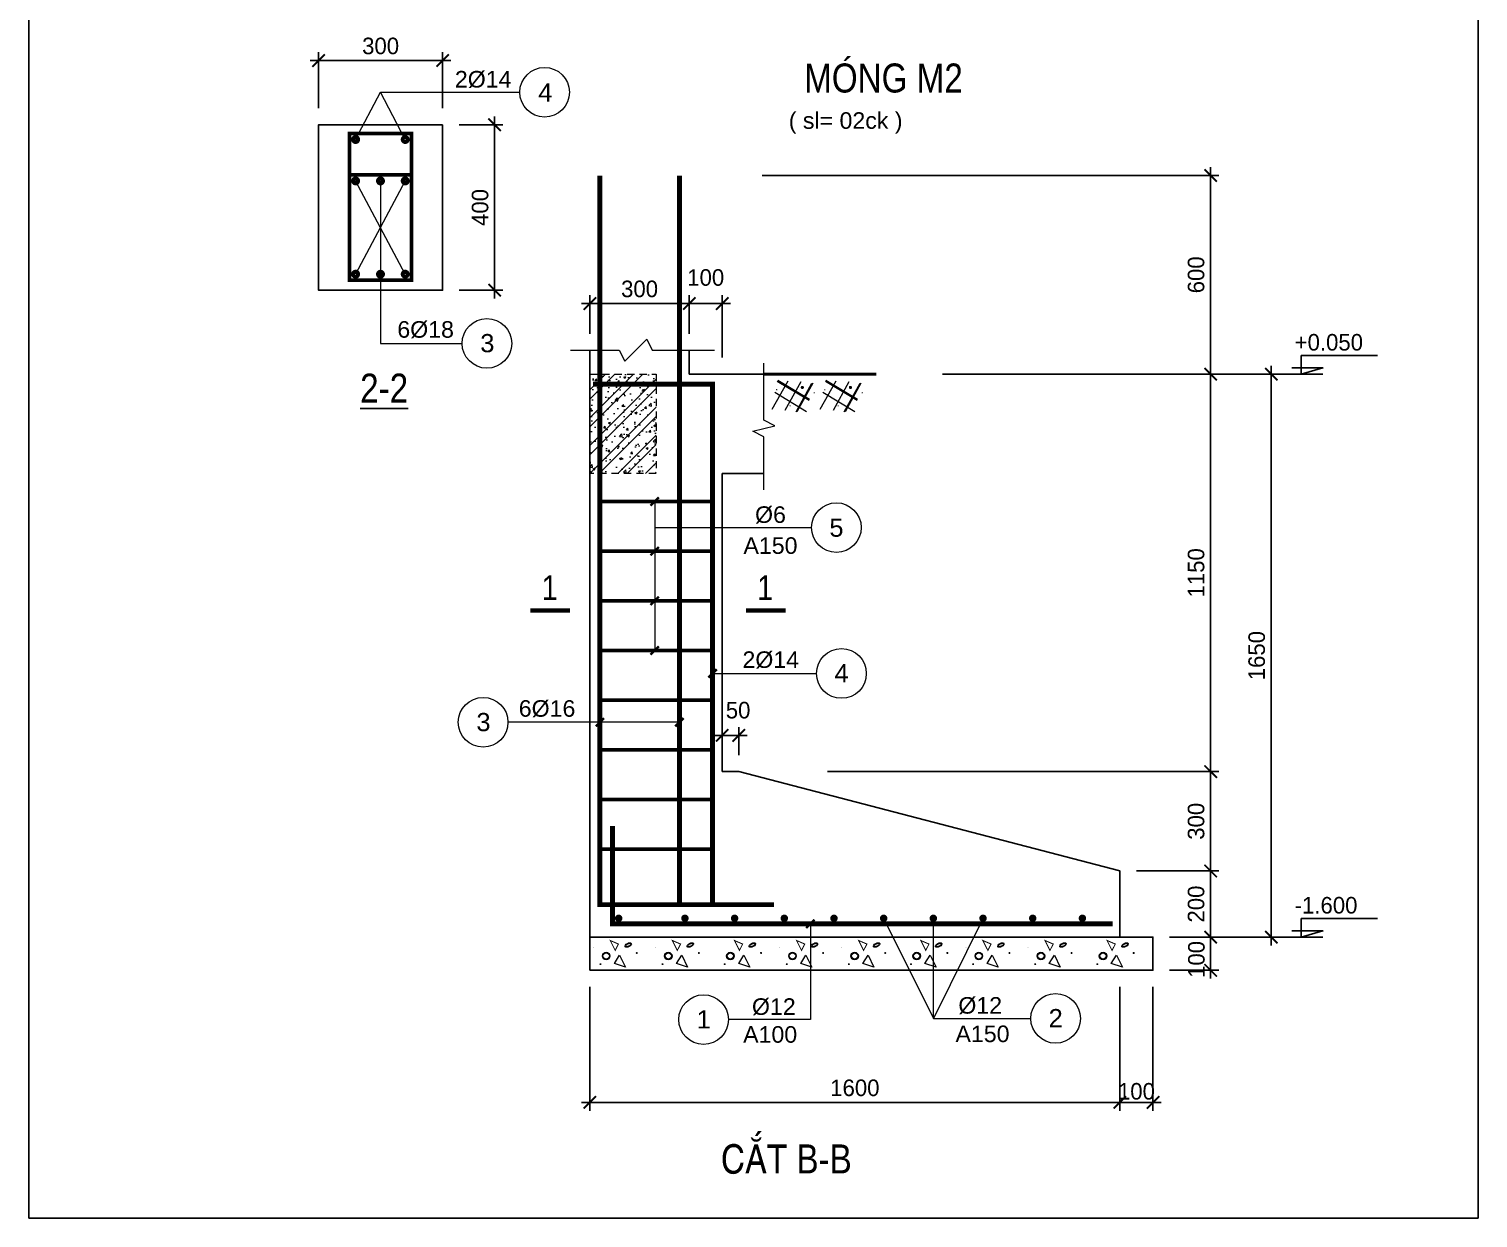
# Model space of a CAD drawing. Header units: millimetres. Extents: x -559287 to -299624, y 2351330 to 2655682.
# Drawn here: x -454812 to -437314, y 2588449 to 2602813 of the extents above; entities that cross this region are included whole.
import ezdxf
from ezdxf.enums import TextEntityAlignment as Align

# ---------------------------------------------------------------- set-up
doc = ezdxf.new("R2010")
doc.units = ezdxf.units.MM
doc.header["$LTSCALE"] = 10
doc.linetypes.add('HIDDEN', pattern=[0.3, 0.175, -0.125])
doc.linetypes.add('HIDDENX2', pattern=[0.75, 0.5, -0.25])
doc.layers.get('0').update_dxf_attribs({"lineweight": 20})
doc.layers.get('Defpoints').update_dxf_attribs({"lineweight": 20})
for name, color, linetype, lineweight in [('Dim', 251, 'Continuous', 15), ('Hatch', 137, 'Continuous', 5), ('Net khuat', 76, 'HIDDENX2', 15), ('Net manh', 8, 'Continuous', 13), ('Net thay', 4, 'Continuous', 25), ('Text', 54, 'Continuous', 25), ('Thep dai', 2, 'Continuous', 50), ('Thep doc', 140, 'Continuous', 60)]:
    doc.layers.add(name, color=color, linetype=linetype, lineweight=lineweight)
doc.layers.add('ththep', color=3, linetype='Continuous')
doc.styles.add('IN-NHO', font='VHELVEN.TTF', dxfattribs={"height": 200})
doc.styles.add('NGHIA5', font='arial_0.ttf', dxfattribs={"height": 180})
doc.styles.get("Standard").update_dxf_attribs({"font": 'nghia5.shx', "height": 200})
doc.styles.add('STYLE1-S1', font='VHARIALN.TTF')
doc.dimstyles.new('dim20', dxfattribs={"dimscale": 100, "dimtxt": 200, "dimasz": 1.5, "dimexe": 1, "dimexo": 2, "dimgap": 0.75, "dimtad": 1, "dimdec": 0, "dimlfac": 0.2, "dimzin": 0, "dimdsep": 46, "dimtxsty": 'Standard', "dimblk1": 'ARCHTICK', "dimblk2": 'ARCHTICK', "dimsah": 1, "dimcen": 0.09, "dimdle": 1, "dimclrd": 256, "dimclre": 256, "dimclrt": 54, "dimadec": 0, "dimazin": 0, "dimtfac": 1, "dimtdec": 0, "dimtofl": 0, "dimtmove": 2, "dimatfit": 3, "dimfxl": 0, "dimtolj": 1, "dimtzin": 0, "dimarcsym": 0})
doc.dimstyles.new('dim25', dxfattribs={"dimscale": 100, "dimtxt": 200, "dimasz": 1.5, "dimexe": 1, "dimexo": 2, "dimgap": 0.75, "dimtad": 1, "dimdec": 0, "dimlfac": 0.25, "dimzin": 0, "dimdsep": 46, "dimtxsty": 'Standard', "dimblk1": 'ARCHTICK', "dimblk2": 'ARCHTICK', "dimsah": 1, "dimcen": 0.09, "dimdle": 1, "dimclrd": 256, "dimclre": 256, "dimclrt": 54, "dimadec": 0, "dimazin": 0, "dimtfac": 1, "dimtdec": 0, "dimtofl": 0, "dimtmove": 2, "dimatfit": 3, "dimfxl": 0, "dimtolj": 1, "dimtzin": 0, "dimarcsym": 0})

# ---------------------------------------------------------------- blocks, each defined once
blk = doc.blocks.new('_ARCHTICK')
at = {"color": 0, "linetype": 'ByBlock', "const_width": 0.15}
blk.add_lwpolyline([(-0.5, -0.5), (0.5, 0.5)], dxfattribs=at)
blk = doc.blocks.new('*D69')
at = {"layer": 'Defpoints', "color": 0, "transparency": 16777216}
for p in [(-446441, 2599497), (-446839, 2598932), (-446441, 2598644)]:
    blk.add_point(p, dxfattribs=at)
at = {"layer": 'Dim', "lineweight": -2, "transparency": 16777216}
for p, q in [((-446939, 2599497), (-446341, 2599497)), ((-446839, 2599132), (-446839, 2599597)), ((-446441, 2598844), (-446441, 2599597))]:
    blk.add_line(p, q, dxfattribs=at)
at = {"layer": 'Dim', "lineweight": -2, "transparency": 16777216, "xscale": 150, "yscale": 150, "zscale": 150, "rotation": 180}
blk.add_blockref('_ARCHTICK', (-446839, 2599497), dxfattribs=at)
at = {"layer": 'Dim', "lineweight": -2, "transparency": 16777216, "xscale": 150, "yscale": 150, "zscale": 150}
blk.add_blockref('_ARCHTICK', (-446441, 2599497), dxfattribs=at)
at = {"layer": 'Dim', "color": 54, "transparency": 16777216, "insert": (-446640, 2599810), "char_height": 200, "attachment_point": 5}
blk.add_mtext('\\A1;100', dxfattribs=at)
blk = doc.blocks.new('*D70')
at = {"layer": 'Defpoints', "color": 0, "transparency": 16777216}
for p in [(-441639, 2591442), (-441239, 2591444), (-441639, 2589846)]:
    blk.add_point(p, dxfattribs=at)
at = {"layer": 'Dim', "lineweight": -2, "transparency": 16777216}
for p, q in [((-441639, 2591242), (-441639, 2589746)), ((-441239, 2591244), (-441239, 2589746)), ((-441139, 2589846), (-441739, 2589846))]:
    blk.add_line(p, q, dxfattribs=at)
at = {"layer": 'Dim', "lineweight": -2, "transparency": 16777216, "xscale": 150, "yscale": 150, "zscale": 150, "rotation": 180}
blk.add_blockref('_ARCHTICK', (-441639, 2589846), dxfattribs=at)
at = {"layer": 'Dim', "lineweight": -2, "transparency": 16777216, "xscale": 150, "yscale": 150, "zscale": 150}
blk.add_blockref('_ARCHTICK', (-441239, 2589846), dxfattribs=at)
at = {"layer": 'Dim', "color": 54, "transparency": 16777216, "insert": (-441439, 2589979), "char_height": 200, "attachment_point": 5}
blk.add_mtext('\\A1;100', dxfattribs=at)
blk = doc.blocks.new('BT')
for p, q in [((262, 50), (324, 149)), ((396, 5), (262, 50)), ((324, 149), (396, 5))]:
    blk.add_line(p, q)
for points, const_width in [([(5, 241, 1), (8, 241, 1)], 3.75), ([(526, 175, 1), (538, 175, 1)], 12), ([(87, 40, 1), (99, 40, 1)], 12), ([(340, 103, 1), (344, 103, 1)], 4.5)]:
    blk.add_lwpolyline(points, format="xyb", close=True, dxfattribs=dict(const_width=const_width))
at = {"const_width": 12}
blk.add_lwpolyline([(310, 283), (211, 326), (271, 206)], close=True, dxfattribs=at)
for radius in [45.2, 38.5]:
    blk.add_circle((162, 138), radius)
blk.add_ellipse((428, 271), major_axis=(-37.3, -20.2), ratio=0.497787)
blk.add_open_spline([(396, 254), (396, 253), (396, 253), (397, 252), (397, 252), (398, 251), (399, 251), (400, 250), (401, 250), (403, 250), (405, 249), (409, 249), (411, 250), (415, 250), (417, 251), (422, 252), (425, 253), (431, 255), (434, 257), (441, 261), (444, 263), (450, 268), (452, 270), (456, 274), (457, 276), (459, 280), (459, 281), (460, 283), (460, 284), (460, 286), (460, 286), (460, 288), (460, 288), (459, 289), (459, 289), (458, 290), (458, 290), (456, 291), (455, 291), (453, 292), (452, 292), (449, 292), (448, 292), (444, 292), (441, 292), (435, 290), (432, 289), (426, 287), (423, 286), (417, 283), (415, 281), (409, 277), (407, 275), (403, 271), (401, 269), (398, 265), (397, 264), (396, 261), (395, 259), (395, 257), (395, 257), (395, 255), (395, 255), (395, 254), (395, 254), (396, 254)], degree=3, knots=[0, 0, 0, 0, 0.131907, 0.131907, 0.263815, 0.263815, 0.395722, 0.395722, 0.52763, 0.52763, 0.73326, 0.73326, 0.938891, 0.938891, 1.144522, 1.144522, 1.350153, 1.350153, 1.646415, 1.646415, 1.942677, 1.942677, 2.238939, 2.238939, 2.460524, 2.460524, 2.682109, 2.682109, 2.84127, 2.84127, 3.000431, 3.000431, 3.159592, 3.159592, 3.318753, 3.318753, 3.477915, 3.477915, 3.637076, 3.637076, 3.796237, 3.796237, 3.955398, 3.955398, 4.208709, 4.208709, 4.462021, 4.462021, 4.715332, 4.715332, 4.968644, 4.968644, 5.221955, 5.221955, 5.475266, 5.475266, 5.685507, 5.685507, 5.895747, 5.895747, 6.046537, 6.046537, 6.197327, 6.197327, 6.283185, 6.283185, 6.283185, 6.283185])
blk = doc.blocks.new('*D71')
at = {"layer": 'Defpoints', "color": 0, "transparency": 16777216}
for p in [(-448039, 2591442), (-441639, 2591442), (-448039, 2589846)]:
    blk.add_point(p, dxfattribs=at)
at = {"layer": 'Dim', "lineweight": -2, "transparency": 16777216}
for p, q in [((-448039, 2591242), (-448039, 2589746)), ((-441639, 2591242), (-441639, 2589746)), ((-441539, 2589846), (-448139, 2589846))]:
    blk.add_line(p, q, dxfattribs=at)
at = {"layer": 'Dim', "lineweight": -2, "transparency": 16777216, "xscale": 150, "yscale": 150, "zscale": 150, "rotation": 180}
blk.add_blockref('_ARCHTICK', (-448039, 2589846), dxfattribs=at)
at = {"layer": 'Dim', "lineweight": -2, "transparency": 16777216, "xscale": 150, "yscale": 150, "zscale": 150}
blk.add_blockref('_ARCHTICK', (-441639, 2589846), dxfattribs=at)
at = {"layer": 'Dim', "color": 54, "transparency": 16777216, "insert": (-444839, 2590021), "char_height": 200, "attachment_point": 5}
blk.add_mtext('\\A1;1600', dxfattribs=at)
blk = doc.blocks.new('*D72')
at = {"layer": 'Defpoints', "color": 0, "transparency": 16777216}
for p in [(-446839, 2599497), (-448039, 2598932), (-446839, 2598932)]:
    blk.add_point(p, dxfattribs=at)
at = {"layer": 'Dim', "lineweight": -2, "transparency": 16777216}
for p, q in [((-448139, 2599497), (-446739, 2599497)), ((-448039, 2599132), (-448039, 2599597)), ((-446839, 2599132), (-446839, 2599597))]:
    blk.add_line(p, q, dxfattribs=at)
at = {"layer": 'Dim', "lineweight": -2, "transparency": 16777216, "xscale": 150, "yscale": 150, "zscale": 150, "rotation": 180}
blk.add_blockref('_ARCHTICK', (-448039, 2599497), dxfattribs=at)
at = {"layer": 'Dim', "lineweight": -2, "transparency": 16777216, "xscale": 150, "yscale": 150, "zscale": 150}
blk.add_blockref('_ARCHTICK', (-446839, 2599497), dxfattribs=at)
at = {"layer": 'Dim', "color": 54, "transparency": 16777216, "insert": (-447439, 2599672), "char_height": 200, "attachment_point": 5}
blk.add_mtext('\\A1;300', dxfattribs=at)
blk = doc.blocks.new('*D73')
at = {"layer": 'Defpoints', "color": 0, "transparency": 16777216}
for p in [(-443981, 2598643), (-439811, 2598643), (-441239, 2591842)]:
    blk.add_point(p, dxfattribs=at)
at = {"layer": 'Dim', "lineweight": -2, "transparency": 16777216}
for p, q in [((-443781, 2598643), (-439711, 2598643)), ((-439811, 2591742), (-439811, 2598743)), ((-441039, 2591842), (-439711, 2591842))]:
    blk.add_line(p, q, dxfattribs=at)
at = {"layer": 'Dim', "lineweight": -2, "transparency": 16777216, "xscale": 150, "yscale": 150, "zscale": 150}
for p, rotation in [((-439811, 2598643), 90), ((-439811, 2591842), 270)]:
    blk.add_blockref('_ARCHTICK', p, dxfattribs=dict(at, rotation=rotation))
at = {"layer": 'Dim', "color": 54, "transparency": 16777216, "insert": (-439986, 2595243), "char_height": 200, "attachment_point": 5, "rotation": 90}
blk.add_mtext('\\A1;1650', dxfattribs=at)
blk = doc.blocks.new('*D74')
at = {"layer": 'Defpoints', "color": 0, "transparency": 16777216}
for p in [(-443981, 2598643), (-440543, 2598643), (-445371, 2593842)]:
    blk.add_point(p, dxfattribs=at)
at = {"layer": 'Dim', "lineweight": -2, "transparency": 16777216}
for p, q in [((-443781, 2598643), (-440443, 2598643)), ((-440543, 2593742), (-440543, 2598743)), ((-445171, 2593842), (-440443, 2593842))]:
    blk.add_line(p, q, dxfattribs=at)
at = {"layer": 'Dim', "lineweight": -2, "transparency": 16777216, "xscale": 150, "yscale": 150, "zscale": 150}
for p, rotation in [((-440543, 2598643), 90), ((-440543, 2593842), 270)]:
    blk.add_blockref('_ARCHTICK', p, dxfattribs=dict(at, rotation=rotation))
at = {"layer": 'Dim', "color": 54, "transparency": 16777216, "insert": (-440718, 2596243), "char_height": 200, "attachment_point": 5, "rotation": 90}
blk.add_mtext('\\A1;1150', dxfattribs=at)
blk = doc.blocks.new('*D75')
at = {"layer": 'Defpoints', "color": 0, "transparency": 16777216}
for p in [(-445371, 2593842), (-440543, 2593842), (-441640, 2592642)]:
    blk.add_point(p, dxfattribs=at)
at = {"layer": 'Dim', "lineweight": -2, "transparency": 16777216}
for p, q in [((-440543, 2592542), (-440543, 2593942)), ((-445171, 2593842), (-440443, 2593842)), ((-441440, 2592642), (-440443, 2592642))]:
    blk.add_line(p, q, dxfattribs=at)
at = {"layer": 'Dim', "lineweight": -2, "transparency": 16777216, "xscale": 150, "yscale": 150, "zscale": 150}
for p, rotation in [((-440543, 2593842), 90), ((-440543, 2592642), 270)]:
    blk.add_blockref('_ARCHTICK', p, dxfattribs=dict(at, rotation=rotation))
at = {"layer": 'Dim', "color": 54, "transparency": 16777216, "insert": (-440718, 2593242), "char_height": 200, "attachment_point": 5, "rotation": 90}
blk.add_mtext('\\A1;300', dxfattribs=at)
blk = doc.blocks.new('*D76')
at = {"layer": 'Defpoints', "color": 0, "transparency": 16777216}
for p in [(-441640, 2592642), (-440543, 2592642), (-441239, 2591842)]:
    blk.add_point(p, dxfattribs=at)
at = {"layer": 'Dim', "lineweight": -2, "transparency": 16777216}
for p, q in [((-440543, 2591742), (-440543, 2592742)), ((-441440, 2592642), (-440443, 2592642)), ((-441039, 2591842), (-440443, 2591842))]:
    blk.add_line(p, q, dxfattribs=at)
at = {"layer": 'Dim', "lineweight": -2, "transparency": 16777216, "xscale": 150, "yscale": 150, "zscale": 150}
for p, rotation in [((-440543, 2592642), 90), ((-440543, 2591842), 270)]:
    blk.add_blockref('_ARCHTICK', p, dxfattribs=dict(at, rotation=rotation))
at = {"layer": 'Dim', "color": 54, "transparency": 16777216, "insert": (-440718, 2592242), "char_height": 200, "attachment_point": 5, "rotation": 90}
blk.add_mtext('\\A1;200', dxfattribs=at)
blk = doc.blocks.new('*D77')
at = {"layer": 'Defpoints', "color": 0, "transparency": 16777216}
for p in [(-441239, 2591842), (-441239, 2591442), (-440543, 2591442)]:
    blk.add_point(p, dxfattribs=at)
at = {"layer": 'Dim', "lineweight": -2, "transparency": 16777216}
for p, q in [((-441039, 2591842), (-440443, 2591842)), ((-440543, 2591942), (-440543, 2591342)), ((-441039, 2591442), (-440443, 2591442))]:
    blk.add_line(p, q, dxfattribs=at)
at = {"layer": 'Dim', "lineweight": -2, "transparency": 16777216, "xscale": 150, "yscale": 150, "zscale": 150}
for p, rotation in [((-440543, 2591842), 90), ((-440543, 2591442), 270)]:
    blk.add_blockref('_ARCHTICK', p, dxfattribs=dict(at, rotation=rotation))
at = {"layer": 'Dim', "color": 54, "transparency": 16777216, "insert": (-440714, 2591573), "char_height": 200, "attachment_point": 5, "rotation": 90}
blk.add_mtext('\\A1;100', dxfattribs=at)
blk = doc.blocks.new('A$C17747A8B')
blk.add_line((0, 0), (525, 0))
blk.add_lwpolyline([(1183, 225), (263, 225), (263, 0), (525, 75), (150, 75)])
at = {"layer": 'Text'}
blk.add_attdef('+3.900', (183, 286), '', height=180, dxfattribs=at)
blk = doc.blocks.new('*D78')
at = {"layer": 'Defpoints', "color": 0, "transparency": 16777216}
for p in [(-446441, 2594280), (-446441, 2593842), (-446241, 2593842)]:
    blk.add_point(p, dxfattribs=at)
at = {"layer": 'Dim', "lineweight": -2, "transparency": 16777216}
for p, q in [((-446141, 2594280), (-446541, 2594280)), ((-446441, 2594042), (-446441, 2594380)), ((-446241, 2594042), (-446241, 2594380))]:
    blk.add_line(p, q, dxfattribs=at)
at = {"layer": 'Dim', "lineweight": -2, "transparency": 16777216, "xscale": 150, "yscale": 150, "zscale": 150, "rotation": 180}
blk.add_blockref('_ARCHTICK', (-446441, 2594280), dxfattribs=at)
at = {"layer": 'Dim', "lineweight": -2, "transparency": 16777216, "xscale": 150, "yscale": 150, "zscale": 150}
blk.add_blockref('_ARCHTICK', (-446241, 2594280), dxfattribs=at)
at = {"layer": 'Dim', "color": 54, "transparency": 16777216, "insert": (-446249, 2594583), "char_height": 200, "attachment_point": 5}
blk.add_mtext('\\A1;50', dxfattribs=at)
blk = doc.blocks.new('Dat')
for p, q in [((100, 50), (350, 500)), ((180, 495), (680, 195)), ((186, 507), (686, 207)), ((306, 36), (556, 486)), ((475, 11), (725, 461)), ((494, 15), (744, 465)), ((141, 317), (641, 17))]:
    blk.add_line(p, q)
for points, const_width in [([(166, 358, 1), (176, 358, 1)], 10), ([(561, 394, 1), (586, 394, 1)], 25), ([(754, 310, 1), (764, 310, 1)], 10), ([(376, 105, 1), (386, 105, 1)], 10)]:
    blk.add_lwpolyline(points, format="xyb", close=True, dxfattribs=dict(const_width=const_width))
blk = doc.blocks.new('*D79')
at = {"layer": 'Defpoints', "color": 0, "transparency": 16777216}
for p in [(-446158, 2601042), (-443981, 2598643), (-440543, 2598643)]:
    blk.add_point(p, dxfattribs=at)
at = {"layer": 'Dim', "lineweight": -2, "transparency": 16777216}
for p, q in [((-440543, 2601142), (-440543, 2598543)), ((-445958, 2601042), (-440443, 2601042)), ((-443781, 2598643), (-440443, 2598643))]:
    blk.add_line(p, q, dxfattribs=at)
at = {"layer": 'Dim', "lineweight": -2, "transparency": 16777216, "xscale": 150, "yscale": 150, "zscale": 150}
for p, rotation in [((-440543, 2601042), 90), ((-440543, 2598643), 270)]:
    blk.add_blockref('_ARCHTICK', p, dxfattribs=dict(at, rotation=rotation))
at = {"layer": 'Dim', "color": 54, "transparency": 16777216, "insert": (-440718, 2599843), "char_height": 200, "attachment_point": 5, "rotation": 90}
blk.add_mtext('\\A1;600', dxfattribs=at)
blk = doc.blocks.new('*D90')
at = {"layer": 'Defpoints', "color": 0, "ltscale": 3, "transparency": 16777216}
for p in [(-451315, 2602432), (-451315, 2601656), (-449817, 2601656)]:
    blk.add_point(p, dxfattribs=at)
at = {"layer": 'Dim', "lineweight": -2, "ltscale": 3, "transparency": 16777216}
for p, q in [((-451315, 2601856), (-451315, 2602532)), ((-449817, 2601856), (-449817, 2602532)), ((-449717, 2602432), (-451415, 2602432))]:
    blk.add_line(p, q, dxfattribs=at)
at = {"layer": 'Dim', "lineweight": -2, "ltscale": 3, "transparency": 16777216, "xscale": 150, "yscale": 150, "zscale": 150, "rotation": 180}
blk.add_blockref('_ARCHTICK', (-451315, 2602432), dxfattribs=at)
at = {"layer": 'Dim', "lineweight": -2, "ltscale": 3, "transparency": 16777216, "xscale": 150, "yscale": 150, "zscale": 150}
blk.add_blockref('_ARCHTICK', (-449817, 2602432), dxfattribs=at)
at = {"layer": 'Dim', "color": 54, "ltscale": 3, "transparency": 16777216, "insert": (-450566, 2602607), "char_height": 200, "attachment_point": 5}
blk.add_mtext('\\A1;300', dxfattribs=at)
blk = doc.blocks.new('*D91')
at = {"layer": 'Defpoints', "color": 0, "ltscale": 3, "transparency": 16777216}
for p in [(-449817, 2601656), (-449189, 2601656), (-449817, 2599658)]:
    blk.add_point(p, dxfattribs=at)
at = {"layer": 'Dim', "lineweight": -2, "ltscale": 3, "transparency": 16777216}
for p, q in [((-449617, 2601656), (-449089, 2601656)), ((-449189, 2599558), (-449189, 2601756)), ((-449617, 2599658), (-449089, 2599658))]:
    blk.add_line(p, q, dxfattribs=at)
at = {"layer": 'Dim', "lineweight": -2, "ltscale": 3, "transparency": 16777216, "xscale": 150, "yscale": 150, "zscale": 150}
for p, rotation in [((-449189, 2601656), 90), ((-449189, 2599658), 270)]:
    blk.add_blockref('_ARCHTICK', p, dxfattribs=dict(at, rotation=rotation))
at = {"layer": 'Dim', "color": 54, "ltscale": 3, "transparency": 16777216, "insert": (-449364, 2600657), "char_height": 200, "attachment_point": 5, "rotation": 90}
blk.add_mtext('\\A1;400', dxfattribs=at)

msp = doc.modelspace()

# ---------------------------------------------------------------- hatches: boundary and pattern name
at = {"layer": 'Hatch'}
h = msp.add_hatch(dxfattribs=at)
h.set_pattern_fill('ANSI32', color=256, scale=25, style=0)
h.set_pattern_definition([(45, (-448039.5, 2597444.18), (-168.38, 168.38), []), (45, (-447927.24, 2597444.18), (-168.38, 168.38), [])])
h.paths.add_polyline_path([(-447239.5, 2598644.2), (-448039.5, 2598644.2), (-448039.5, 2597444.2), (-447239.5, 2597444.2)])
h = msp.add_hatch(dxfattribs=at)
h.set_pattern_fill('AR-CONC', color=256, scale=1.5, style=0)
h.set_pattern_definition([(50, (-448039.5, 2597444.18), (273.277, -23.91), [28.575, -314.325]), (355, (-448039.5, 2597444.18), (-52.864, 286.585), [22.86, -251.46]), (100.45, (-448016.72, 2597442.18), (220.414, 262.675), [24.285, -267.135]), (46.184, (-448039.5, 2597520.38), (406.62, -63.06), [42.86, -471.49]), (96.636, (-448005.6, 2597515.12), (356.11, 371.14), [36.43, -400.7]), (351.184, (-448039.5, 2597520.38), (356.11, 371.14), [34.29, -377.19]), (21, (-448001.4, 2597501.33), (227.422, -153.4), [28.575, -314.325]), (326, (-448001.4, 2597501.33), (92.703, 276.28), [22.86, -251.46]), (71.451, (-447982.44, 2597488.54), (320.125, 122.884), [24.285, -267.135]), (37.5, (-448039.49, 2597444.18), (4.633, 126.8326), [0, -248.412, 0, -255.27, 0, -252.412]), (7.5, (-448039.49, 2597444.18), (100.23, 150.271), [0, -145.542, 0, -242.697, 0, -96.203]), (327.5, (-448124.45, 2597444.18), (203.386, -8.593), [0, -95.25, 0, -297.18, 0, -394.335]), (317.5, (-448162.55, 2597444.18), (222.194, 38.14), [0, -123.825, 0, -197.358, 0, -280.035])])
h.paths.add_polyline_path([(-447239.5, 2598644.2), (-448039.5, 2598644.2), (-448039.5, 2597444.2), (-447239.5, 2597444.2)])

# ---------------------------------------------------------------- linework, layer by layer
at = {"layer": 'Hatch', "const_width": 36}
msp.add_lwpolyline([(-445938.7, 2598644.2), (-444581.4, 2598644.2)], dxfattribs=at)
at = {"layer": 'Net khuat', "linetype": 'HIDDEN', "ltscale": 50}
msp.add_lwpolyline([(-447239.5, 2597444.2), (-448039.5, 2597444.2), (-448039.5, 2598644.2), (-447239.5, 2598644.2)], close=True, dxfattribs=at)
at = {"layer": 'Net manh'}
for p, q in [((-450268.7, 2599850.9), (-450867.8, 2600977.6)), ((-450268.7, 2600977.6), (-450867.8, 2599850.9)), ((-447256.4, 2597104.7), (-447256.4, 2595304.7)), ((-443891.3, 2590861), (-443891.3, 2592070.2))]:
    msp.add_line(p, q, dxfattribs=at)
for points in [[(-450867.8, 2601477.6), (-450566.3, 2602048.7), (-448885.2, 2602048.7)], [(-450268.7, 2601477.6), (-450566.3, 2602048.7), (-448885.2, 2602048.7)], [(-450567.4, 2600977.6), (-450567.4, 2599015.1), (-449582.2, 2599015.1)], [(-448274.4, 2598932.4), (-447685.5, 2598932.4), (-447618.3, 2598798.3), (-447352.7, 2599066.5), (-447285.5, 2598932.4), (-446533.6, 2598932.4)], [(-445938.7, 2597247.4), (-445938.7, 2597885.8), (-446072.8, 2597953), (-445804.7, 2598018.5), (-445938.7, 2598085.8), (-445938.7, 2598777.4)], [(-447256.4, 2596789.2), (-445362.1, 2596789.2)], [(-446557.8, 2595027.6), (-445300.6, 2595027.6)], [(-446957.8, 2594437.9), (-449027.8, 2594437.9)], [(-445376.8, 2592002.4), (-445376.8, 2590846.2), (-446365.9, 2590846.2)], [(-444491.3, 2592070.2), (-443891.3, 2590861), (-442714.8, 2590861)], [(-443291.3, 2592070.2), (-443891.3, 2590861), (-442714.8, 2590861)]]:
    msp.add_lwpolyline(points, dxfattribs=at)
at = {"layer": 'Net manh', "const_width": 30}
for points in [[(-447306.4, 2597054.7), (-447206.4, 2597154.7)], [(-447306.4, 2596454.7), (-447206.4, 2596554.7)], [(-447306.4, 2595854.7), (-447206.4, 2595954.7)], [(-447306.4, 2595254.7), (-447206.4, 2595354.7)], [(-446607.8, 2594977.6), (-446507.8, 2595077.6)], [(-447967.8, 2594387.9), (-447867.8, 2594487.9)], [(-447007.8, 2594387.9), (-446907.8, 2594487.9)], [(-445426.8, 2591952.4), (-445326.8, 2592052.4)]]:
    msp.add_lwpolyline(points, dxfattribs=at)
at = {"layer": 'Net manh'}
for centre in [(-448585.2, 2602048.7), (-449282.2, 2599015.1), (-445062.1, 2596789.2), (-445000.6, 2595027.6), (-449327.8, 2594437.9), (-446665.9, 2590846.2), (-442414.8, 2590861)]:
    msp.add_circle(centre, 300, dxfattribs=at)
at = {"layer": 'Net thay'}
for p, q in [((-448039.5, 2591842.4), (-448039.5, 2598932.4)), ((-446839.5, 2598644.2), (-446839.5, 2598932.4)), ((-446839.5, 2598644.2), (-445938.7, 2598644.2)), ((-446441.5, 2597444.2), (-445938.7, 2597444.2)), ((-446441.5, 2597444.2), (-446441.5, 2593842.4)), ((-446241.5, 2593842.4), (-446441.5, 2593842.4)), ((-441639.5, 2592642.4), (-446241.5, 2593842.4)), ((-441639.5, 2591842.4), (-441639.5, 2592642.4))]:
    msp.add_line(p, q, dxfattribs=at)
for points in [[(-449817.4, 2601655.6), (-451315.1, 2601655.6), (-451315.1, 2599657.9), (-449817.4, 2599657.9)], [(-448039.5, 2591442.4), (-441239.5, 2591442.4), (-441239.5, 2591842.4), (-448039.5, 2591842.4)]]:
    msp.add_lwpolyline(points, close=True, dxfattribs=at)
at = {"layer": 'Text', "const_width": 50}
for points in [[(-448756.8, 2595788.8), (-448279, 2595788.8)], [(-446154.3, 2595788.8), (-445676.5, 2595788.8)]]:
    msp.add_lwpolyline(points, dxfattribs=at)
at = {"layer": 'Thep dai', "const_width": 45}
for points in [[(-450192.4, 2600527.9), (-450192.4, 2601550.6), (-450940.1, 2601550.6), (-450940.1, 2600527.9)], [(-446557.8, 2597104.7), (-447921.1, 2597104.7)], [(-446557.8, 2596504.7), (-447921.1, 2596504.7)], [(-446557.8, 2595904.7), (-447921.1, 2595904.7)], [(-446557.8, 2595304.7), (-447921.1, 2595304.7)], [(-446557.8, 2594704.7), (-447921.1, 2594704.7)], [(-446557.8, 2594104.7), (-447921.1, 2594104.7)], [(-446557.8, 2593504.7), (-447921.1, 2593504.7)], [(-446557.8, 2592904.7), (-447921.1, 2592904.7)]]:
    msp.add_lwpolyline(points, dxfattribs=at)
msp.add_lwpolyline([(-450192.4, 2601050.6), (-450940.1, 2601050.6), (-450940.1, 2599777.9), (-450192.4, 2599777.9)], close=True, dxfattribs=at)
at = {"layer": 'Thep doc'}
for points, const_width in [([(-450867.8, 2601507.6, -1), (-450867.8, 2601447.6, -1)], 48), ([(-450268.7, 2601507.6, 1), (-450268.7, 2601447.6, 1)], 48), ([(-450867.8, 2601007.6, -1), (-450867.8, 2600947.6, -1)], 48), ([(-450567.4, 2601007.6, -1), (-450567.4, 2600947.6, -1)], 48), ([(-450268.7, 2601007.6, 1), (-450268.7, 2600947.6, 1)], 48), ([(-450867.8, 2599820.9, 1), (-450867.8, 2599880.9, 1)], 48), ([(-450567.4, 2599820.9, 1), (-450567.4, 2599880.9, 1)], 48), ([(-450268.7, 2599820.9, -1), (-450268.7, 2599880.9, -1)], 48), ([(-447713.8, 2592070.2, 1), (-447668.8, 2592070.2, 1)], 45), ([(-446913.8, 2592070.2, 1), (-446868.8, 2592070.2, 1)], 45), ([(-446313.8, 2592070.2, 1), (-446268.8, 2592070.2, 1)], 45), ([(-445713.8, 2592070.2, 1), (-445668.8, 2592070.2, 1)], 45), ([(-445113.8, 2592070.2, 1), (-445068.8, 2592070.2, 1)], 45), ([(-444513.8, 2592070.2, 1), (-444468.8, 2592070.2, 1)], 45), ([(-443913.8, 2592070.2, 1), (-443868.8, 2592070.2, 1)], 45), ([(-443313.8, 2592070.2, 1), (-443268.8, 2592070.2, 1)], 45), ([(-442713.8, 2592070.2, 1), (-442668.8, 2592070.2, 1)], 45), ([(-442113.8, 2592070.2, 1), (-442068.8, 2592070.2, 1)], 45)]:
    msp.add_lwpolyline(points, format="xyb", close=True, dxfattribs=dict(at, const_width=const_width))
at = {"layer": 'Thep doc', "ltscale": 10, "const_width": 60}
for points in [[(-446740.2, 2592234.8), (-447917.8, 2592234.8), (-447917.8, 2601043)], [(-446216.6, 2592234.8), (-446957.8, 2592234.8), (-446957.8, 2601043)], [(-445816.6, 2592234.8), (-446557.8, 2592234.8), (-446557.8, 2598524.2), (-448001.2, 2598524.2)], [(-447766.8, 2593185.2), (-447766.8, 2592002.4), (-441725.6, 2592002.4)]]:
    msp.add_lwpolyline(points, dxfattribs=at)
at = {"layer": 'ththep'}
msp.add_lwpolyline([(-454812, 2612870.1), (-437314.2, 2612870.1), (-437314.2, 2588449.3), (-454812, 2588449.3)], close=True, dxfattribs=at)

# ---------------------------------------------------------------- block references
at = {"layer": 'Hatch', "xscale": 0.7680000000400469, "yscale": 0.7680000001564622, "zscale": 0.7680000000000001}
for p in [(-445913.8, 2598180.3), (-445333, 2598180.3)]:
    msp.add_blockref('Dat', p, dxfattribs=at)
at = {"layer": 'Hatch', "row_count": 1, "column_count": 9, "row_spacing": 0, "column_spacing": 750}
msp.add_blockref('BT', (-448004.2, 2591476), dxfattribs=at)
at = {"layer": 'Net thay'}
ref = msp.add_blockref('A$C17747A8B', (-439711.2, 2598643.1), dxfattribs=at)
ref.add_attrib('+3.900', '+0.050', (-439528.4, 2598928.6), dxfattribs={"layer": 'Text', "height": 200})
ref = msp.add_blockref('A$C17747A8B', (-439711.2, 2591842.4), dxfattribs=at)
ref.add_attrib('+3.900', '-1.600', (-439528.4, 2592127.9), dxfattribs={"layer": 'Text', "height": 200})

# ---------------------------------------------------------------- texts
at = {"layer": 'Text', "style": 'STYLE1-S1'}
for s, p in [('MãNG M2', (-445451.5, 2602045.7)), ('%%U2-2', (-450813, 2598299.8))]:
    msp.add_text(s, height=350, dxfattribs=at).set_placement(p)
at = {"layer": 'Text', "ltscale": 3, "style": 'NGHIA5'}
for s, p in [('2%%C14', (-449327.5, 2602106.1)), ('6%%C18', (-450022.3, 2599083.6)), ('%%c6', (-445858.1, 2596846.6)), ('A150', (-445858.1, 2596472.6)), ('2%%C14', (-445854.6, 2595094.6)), ('6%%C16', (-448555.9, 2594504.9)), ('%%C12', (-445817.7, 2590903.5)), ('%%C12', (-443325.4, 2590918.3)), ('A100', (-445861.8, 2590567.1)), ('A150', (-443297.7, 2590574.4))]:
    msp.add_text(s, height=200, dxfattribs=at).set_placement(p, align=Align.CENTER)
at = {"layer": 'Text'}
for s, height, style, p in [('4', 220, 'IN-NHO', (-448577.1, 2602046.2)), ('3', 220, 'IN-NHO', (-449277, 2599018)), ('5', 220, 'IN-NHO', (-445061.7, 2596789.2)), ('1', 300, 'STYLE1-S1', (-448524.7, 2596063.6)), ('1', 300, 'STYLE1-S1', (-445922.2, 2596063.6)), ('4', 220, 'IN-NHO', (-444999.5, 2595030.4)), ('3', 220, 'IN-NHO', (-449323.8, 2594440.7)), ('1', 220, 'IN-NHO', (-446664.8, 2590849)), ('2', 220, 'IN-NHO', (-442413.7, 2590863.8)), ('c¾t B-B', 350, 'STYLE1-S1', (-445665.6, 2589163.4))]:
    msp.add_text(s, height=height, dxfattribs=dict(at, style=style)).set_placement(p, align=Align.MIDDLE_CENTER)
at = {"layer": 'Text', "ltscale": 3, "style": 'NGHIA5'}
msp.add_text('( sl= 02ck )', height=200, dxfattribs=at).set_placement((-445637.4, 2601607.2))

# ---------------------------------------------------------------- dimensions: what is measured, and where the dimension line sits
at = {"layer": 'Dim', "ltscale": 3}
for base, p1, p2, angle, picture, middle in [((-451315.1, 2602432.5), (-449817.4, 2601655.6), (-451315.1, 2601655.6), 180, '*D90', (-450566.3, 2602607.5)), ((-449188.8, 2601655.6), (-449817.4, 2599657.9), (-449817.4, 2601655.6), 270, '*D91', (-449363.8, 2600656.7))]:
    dim = msp.add_linear_dim(base=base, p1=p1, p2=p2, angle=angle, dimstyle='dim20', dxfattribs=at)
    dim.commit()
    dim.dimension.update_dxf_attribs({"geometry": picture, "text_midpoint": middle})
at = {"layer": 'Dim'}
for base, p1, p2, angle, picture, middle in [((-440543, 2598643.1), (-446157.8, 2601041.9), (-443981.4, 2598643.1), 270, '*D79', (-440718, 2599842.5)), ((-440543, 2593842.4), (-441640, 2592642.4), (-445370.7, 2593842.4), 90, '*D75', (-440718, 2593242.4)), ((-440543, 2592642.4), (-441239.5, 2591842.4), (-441640, 2592642.4), 90, '*D76', (-440718, 2592242.4)), ((-448039.5, 2589846.1), (-441639.5, 2591442.4), (-448039.5, 2591442.4), 180, '*D71', (-444839.5, 2590021.1))]:
    dim = msp.add_linear_dim(base=base, p1=p1, p2=p2, angle=angle, dimstyle='dim25', dxfattribs=at)
    dim.commit()
    dim.dimension.update_dxf_attribs({"geometry": picture, "text_midpoint": middle})
for base, p1, p2, picture, middle in [((-446441.4902461, 2599497.0762066), (-446839.4902461, 2598932.4309417), (-446441.4902461, 2598644.1762266), '*D69', (-446640.4902461, 2599809.5762066)), ((-446839.5, 2599497.1), (-448039.5, 2598932.4), (-446839.5, 2598932.4), '*D72', (-447439.5, 2599672.1))]:
    dim = msp.add_linear_dim(base=base, p1=p1, p2=p2, dimstyle='dim25', dxfattribs=at)
    dim.commit()
    dim.dimension.update_dxf_attribs({"geometry": picture, "text_midpoint": middle})
for base, p1, text, picture, middle in [((-440543, 2598643.1), (-445370.7, 2593842.4), '1150', '*D74', (-440718, 2596242.8)), ((-439811.2, 2598643.1), (-441239.5, 2591842.4), '1650', '*D73', (-439986.2, 2595242.8))]:
    dim = msp.add_linear_dim(base=base, p1=p1, p2=(-443981.4, 2598643.1), angle=90, text=text, dimstyle='dim25', dxfattribs=at)
    dim.commit()
    dim.dimension.update_dxf_attribs({"geometry": picture, "text_midpoint": middle})
dim = msp.add_linear_dim(base=(-446441.5, 2594280.2), p1=(-446241.5, 2593842.4), p2=(-446441.5, 2593842.4), dimstyle='dim25', dxfattribs=at)
dim.commit()
dim.dimension.update_dxf_attribs({"geometry": '*D78', "text_midpoint": (-446249.5, 2594582.7), "dimtype": 160})
for base, p1, p2, angle, picture, middle in [((-440543, 2591442.4), (-441239.5, 2591842.4), (-441239.5, 2591442.4), 90, '*D77', (-440714.3, 2591572.8)), ((-441639.5, 2589846.1), (-441239.5, 2591443.5), (-441639.5, 2591442.4), 180, '*D70', (-441439.5, 2589978.9))]:
    dim = msp.add_linear_dim(base=base, p1=p1, p2=p2, angle=angle, dimstyle='dim25', dxfattribs=at)
    dim.commit()
    dim.dimension.update_dxf_attribs({"geometry": picture, "text_midpoint": middle, "dimtype": 160})

doc.saveas('drawing.dxf')
